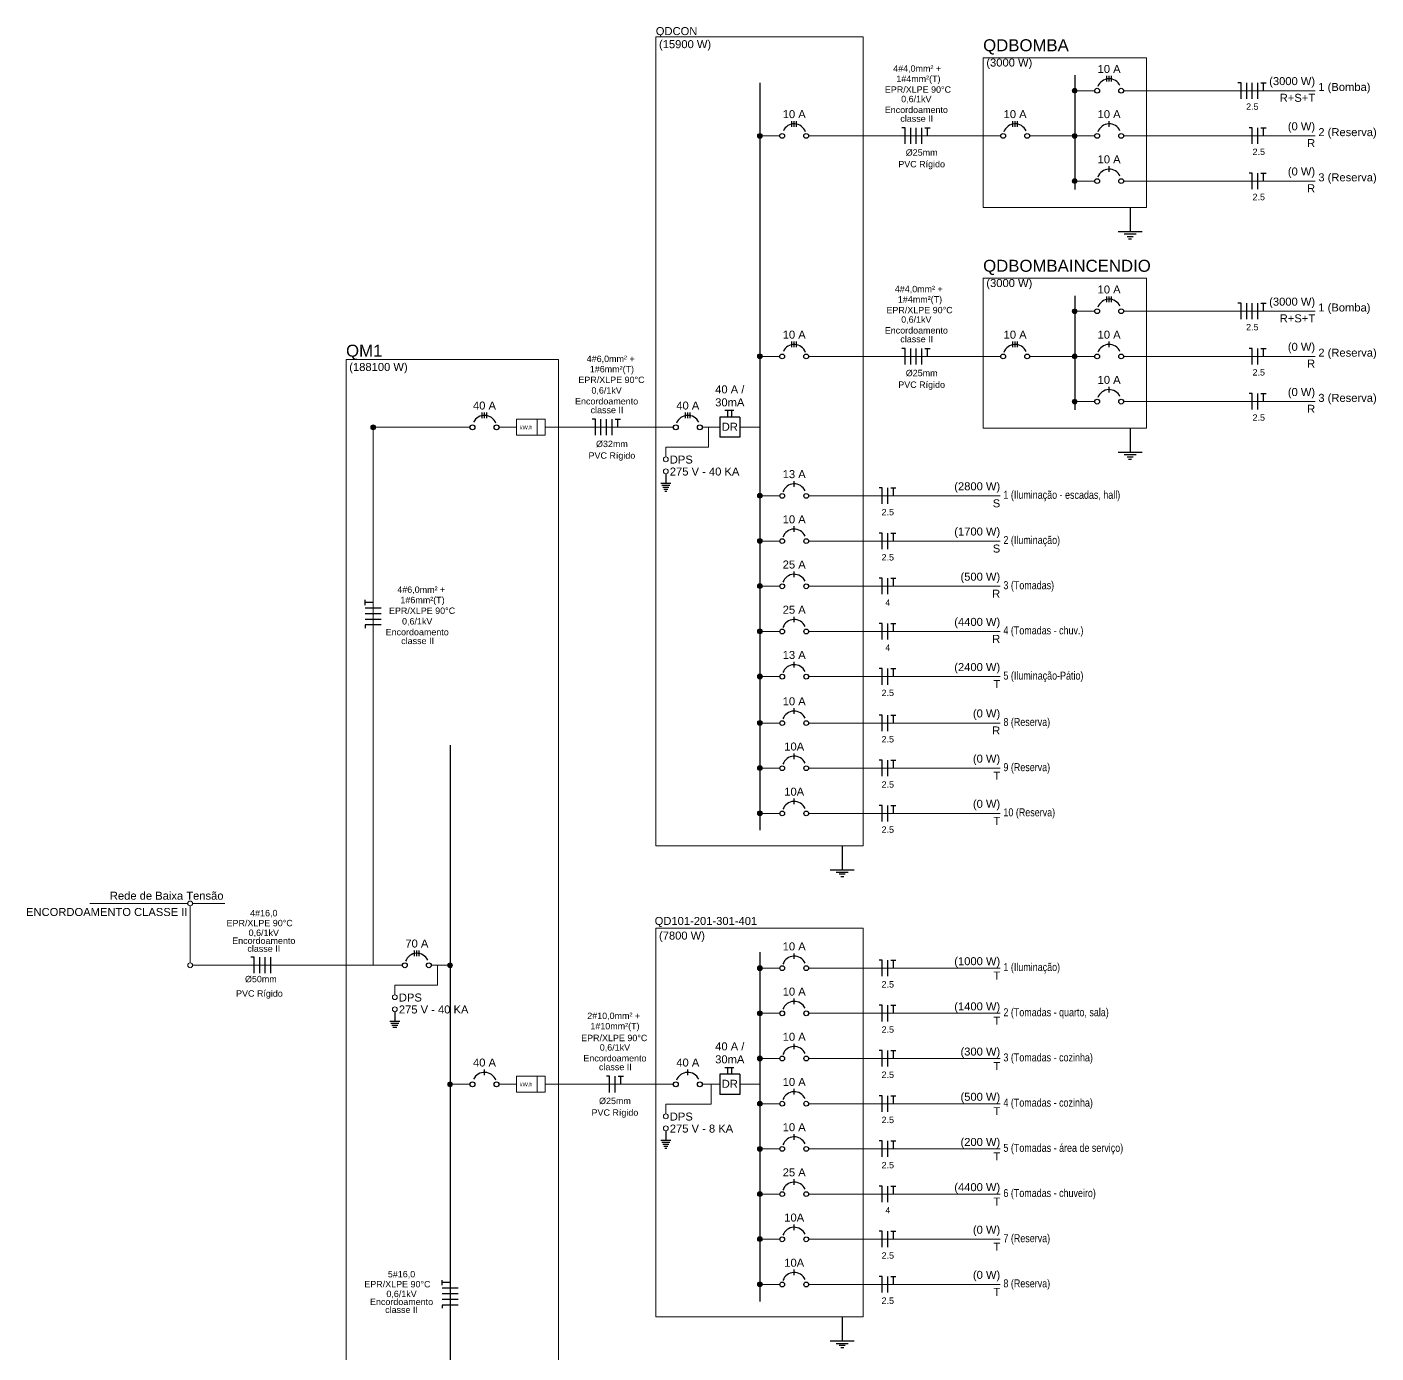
# Model space of a CAD drawing. Header units: inches. Extents: x -3 to 923, y -103 to 154.
# Drawn here: x 135.86 to 153.71, y 68.27 to 85.83 of the extents above; entities that cross this region are included whole.
import ezdxf
from ezdxf.enums import TextEntityAlignment as Align

# ---------------------------------------------------------------- set-up
doc = ezdxf.new("R2010")
doc.units = ezdxf.units.IN
doc.header["$LTSCALE"] = 10
doc.header["$MEASUREMENT"] = 0
doc.linetypes.add('HIDDEN', pattern=[0.375, 0.25, -0.125])
for name, color, linetype, lineweight in [('DI-Barramento', 8, 'Continuous', 30), ('DI-Disjuntor', 8, 'Continuous', 30), ('DI-Fios', 3, 'Continuous', 30), ('DI-Linhas do diagrama', 8, 'Continuous', 20), ('DI-Pontilhado', 8, 'Continuous', 20), ('DI-Textos do diagrama', 2, 'Continuous', 20), ('DI-Título do diagrama', 2, 'Continuous', 30), ('DI-Título do quadro', 2, 'Continuous', 30)]:
    doc.layers.add(name, color=color, linetype=linetype, lineweight=lineweight)
doc.styles.add('Arial', font='arial.ttf')

msp = doc.modelspace()

# ---------------------------------------------------------------- linework, layer by layer
at = {"layer": 'DI-Barramento', "linetype": 'Continuous'}
for p, q in [((149.7264, 85.1884), (149.7264, 83.6779)), ((145.5582, 85.0893), (145.5582, 75.1942)), ((149.7264, 82.2688), (149.7264, 80.7583)), ((141.4585, 76.3195), (141.4585, 53.1789)), ((145.5582, 73.579), (145.5582, 68.9517))]:
    msp.add_line(p, q, dxfattribs=at)
at = {"layer": 'DI-Disjuntor', "color": 1, "linetype": 'Continuous'}
for p, q in [((150.15, 85.1055), (150.15, 85.1795)), ((150.1818, 85.1055), (150.1818, 85.1795)), ((150.2136, 85.1055), (150.2136, 85.1795)), ((145.9818, 84.5073), (145.9818, 84.5813)), ((146.0136, 84.5073), (146.0136, 84.5813)), ((146.0454, 84.5073), (146.0454, 84.5813)), ((148.9061, 84.5073), (148.9061, 84.5813)), ((148.9378, 84.5073), (148.9378, 84.5813)), ((148.9696, 84.5073), (148.9696, 84.5813)), ((150.1818, 84.507), (150.1818, 84.5815)), ((150.1818, 83.909), (150.1818, 83.983)), ((150.15, 82.1859), (150.15, 82.2599)), ((150.1818, 82.1859), (150.1818, 82.2599)), ((150.2136, 82.1859), (150.2136, 82.2599)), ((145.9818, 81.5877), (145.9818, 81.6617)), ((146.0136, 81.5877), (146.0136, 81.6617)), ((146.0454, 81.5877), (146.0454, 81.6617)), ((148.9061, 81.5877), (148.9061, 81.6617)), ((148.9378, 81.5877), (148.9378, 81.6617)), ((148.9696, 81.5877), (148.9696, 81.6617)), ((150.1818, 81.5874), (150.1818, 81.6619)), ((150.1818, 80.9894), (150.1818, 81.0634)), ((141.8821, 80.6492), (141.8821, 80.7232)), ((141.9138, 80.6492), (141.9138, 80.7232)), ((141.9456, 80.6492), (141.9456, 80.7232)), ((144.5734, 80.6492), (144.5734, 80.7232)), ((144.6051, 80.6492), (144.6051, 80.7232)), ((144.6369, 80.6492), (144.6369, 80.7232)), ((146.0136, 79.7412), (146.0136, 79.8152)), ((146.0136, 79.1427), (146.0136, 79.2172)), ((146.0136, 78.5447), (146.0136, 78.6187)), ((146.0136, 77.9462), (146.0136, 78.0202)), ((146.0136, 77.3477), (146.0136, 77.4222)), ((146.0136, 76.7338), (146.0136, 76.8078)), ((146.0136, 76.1353), (146.0136, 76.2098)), ((146.0136, 75.5373), (146.0136, 75.6118)), ((146.0136, 73.489), (146.0136, 73.563)), ((146.0136, 72.8905), (146.0136, 72.965)), ((146.0136, 72.2925), (146.0136, 72.3665)), ((141.9139, 71.951), (141.9139, 72.025)), ((144.6051, 71.951), (144.6051, 72.025)), ((146.0136, 71.694), (146.0136, 71.768)), ((146.0136, 71.0955), (146.0136, 71.17)), ((146.0136, 70.4975), (146.0136, 70.5715)), ((146.0136, 69.899), (146.0136, 69.9735)), ((146.0136, 69.301), (146.0136, 69.3755))]:
    msp.add_line(p, q, dxfattribs=at)
at = {"layer": 'DI-Disjuntor', "linetype": 'Continuous'}
for p, q in [((145.0949, 80.7522), (145.2141, 80.7522)), ((145.1346, 80.6597), (145.1346, 80.7522)), ((145.1876, 80.6597), (145.1876, 80.7522)), ((145.0287, 80.6597), (145.0287, 80.3952)), ((145.2935, 80.6597), (145.0287, 80.6597)), ((145.2935, 80.6597), (145.2935, 80.3952)), ((145.2935, 80.3952), (145.0287, 80.3952)), ((145.0287, 71.9615), (145.0287, 71.6965)), ((145.2935, 71.9615), (145.0287, 71.9615)), ((145.0949, 72.054), (145.2141, 72.054)), ((145.1346, 71.9615), (145.1346, 72.054)), ((145.1876, 71.9615), (145.1876, 72.054)), ((145.2935, 71.9615), (145.2935, 71.6965)), ((145.2935, 71.6965), (145.0287, 71.6965))]:
    msp.add_line(p, q, dxfattribs=at)
for centre in [(150.023, 84.9835), (150.3407, 84.9835), (145.8547, 84.3853), (146.1724, 84.3853), (148.779, 84.3853), (149.0967, 84.3853), (150.023, 84.3855), (150.3407, 84.3855), (150.023, 83.787), (150.3407, 83.787), (150.023, 82.0639), (150.3407, 82.0639), (145.8547, 81.4657), (146.1724, 81.4657), (148.779, 81.4657), (149.0967, 81.4657), (150.023, 81.4659), (150.3407, 81.4659), (150.023, 80.8674), (150.3407, 80.8674), (141.755, 80.5272), (142.0727, 80.5272), (144.4463, 80.5272), (144.764, 80.5272), (145.8548, 79.6192), (146.1725, 79.6192), (145.8548, 79.0212), (146.1725, 79.0212), (145.8548, 78.4227), (146.1725, 78.4227), (145.8548, 77.8242), (146.1725, 77.8242), (145.8548, 77.2262), (146.1725, 77.2262), (145.8548, 76.6118), (146.1725, 76.6118), (145.8548, 76.0138), (146.1725, 76.0138), (145.8548, 75.4158), (146.1725, 75.4158), (140.8602, 73.4052), (141.1779, 73.4052), (145.8548, 73.3675), (146.1725, 73.3675), (145.8548, 72.769), (146.1725, 72.769), (145.8548, 72.1705), (146.1725, 72.1705), (141.755, 71.829), (142.0727, 71.829), (144.4463, 71.829), (144.764, 71.829), (145.8548, 71.5725), (146.1725, 71.5725), (145.8548, 70.974), (146.1725, 70.974), (145.8548, 70.3755), (146.1725, 70.3755), (145.8548, 69.7775), (146.1725, 69.7775), (145.8548, 69.1795), (146.1725, 69.1795)]:
    msp.add_circle(centre, 0.0318, dxfattribs=at)
for centre, start, end in [((150.1818, 84.9835), 25, 160), ((146.0136, 84.3853), 20, 155), ((148.9378, 84.3853), 25, 160), ((150.1818, 84.3855), 25, 160), ((150.1818, 83.787), 25, 160), ((150.1818, 82.0639), 25, 160), ((146.0136, 81.4657), 20, 155), ((148.9378, 81.4657), 25, 160), ((150.1818, 81.4659), 25, 160), ((150.1818, 80.8674), 25, 160), ((141.9138, 80.5272), 20, 155), ((144.6051, 80.5272), 25, 160), ((146.0136, 79.6192), 25, 160), ((146.0136, 79.0212), 25, 160), ((146.0136, 78.4227), 25, 160), ((146.0136, 77.8242), 25, 160), ((146.0136, 77.2262), 25, 160), ((146.0136, 76.6118), 25, 160), ((146.0136, 76.0138), 25, 160), ((146.0136, 75.4158), 25, 160), ((141.019, 73.4052), 25, 160), ((146.0136, 73.3675), 25, 160), ((146.0136, 72.769), 25, 160), ((146.0136, 72.1705), 25, 160), ((141.9139, 71.829), 20, 155), ((144.6051, 71.829), 25, 160), ((146.0136, 71.5725), 25, 160), ((146.0136, 70.974), 25, 160), ((146.0136, 70.3755), 25, 160), ((146.0136, 69.7775), 25, 160), ((146.0136, 69.1795), 25, 160)]:
    msp.add_arc(centre, 0.1588, start, end, dxfattribs=at)
at = {"layer": 'DI-Fios', "linetype": 'Continuous'}
for p, q in [((151.9292, 85.0895), (151.8868, 85.0895)), ((151.9292, 84.878), (151.9292, 85.0895)), ((152.0033, 84.878), (152.0033, 85.0895)), ((152.0774, 84.878), (152.0774, 85.0895)), ((152.1515, 84.878), (152.1515, 85.0895)), ((152.1918, 85.0895), (152.2596, 85.0895)), ((152.2257, 84.9835), (152.2257, 85.0895)), ((147.7443, 84.4913), (147.8121, 84.4913)), ((147.7782, 84.3853), (147.7782, 84.4913)), ((152.0774, 84.4915), (152.035, 84.4915)), ((152.0774, 84.28), (152.0774, 84.4915)), ((152.1515, 84.28), (152.1515, 84.4915)), ((152.1918, 84.4915), (152.2596, 84.4915)), ((152.2257, 84.3855), (152.2257, 84.4915)), ((152.0774, 83.893), (152.035, 83.893)), ((152.0774, 83.6815), (152.0774, 83.893)), ((152.1515, 83.6815), (152.1515, 83.893)), ((152.1918, 83.893), (152.2596, 83.893)), ((152.2257, 83.787), (152.2257, 83.893)), ((150.4586, 83.4367), (150.4586, 83.1192)), ((150.2997, 83.1192), (150.6174, 83.1192)), ((150.3791, 83.0872), (150.538, 83.0872)), ((150.4188, 83.0557), (150.4983, 83.0557)), ((150.4387, 83.0237), (150.4784, 83.0237)), ((151.9292, 82.1699), (151.8868, 82.1699)), ((151.9292, 81.9584), (151.9292, 82.1699)), ((152.0033, 81.9584), (152.0033, 82.1699)), ((152.0774, 81.9584), (152.0774, 82.1699)), ((152.1515, 81.9584), (152.1515, 82.1699)), ((152.1918, 82.1699), (152.2596, 82.1699)), ((152.2257, 82.0639), (152.2257, 82.1699)), ((147.7443, 81.5717), (147.8121, 81.5717)), ((147.7782, 81.4657), (147.7782, 81.5717)), ((152.0774, 81.5719), (152.035, 81.5719)), ((152.0774, 81.3604), (152.0774, 81.5719)), ((152.1515, 81.3604), (152.1515, 81.5719)), ((152.1918, 81.5719), (152.2596, 81.5719)), ((152.2257, 81.4659), (152.2257, 81.5719)), ((152.0774, 80.9734), (152.035, 80.9734)), ((152.0774, 80.7619), (152.0774, 80.9734)), ((152.1515, 80.7619), (152.1515, 80.9734)), ((152.1918, 80.9734), (152.2596, 80.9734)), ((152.2257, 80.8674), (152.2257, 80.9734)), ((143.6446, 80.6332), (143.7123, 80.6332)), ((143.6785, 80.5272), (143.6785, 80.6332)), ((150.4586, 80.5171), (150.4586, 80.1996)), ((150.2997, 80.1996), (150.6174, 80.1996)), ((150.3791, 80.1676), (150.538, 80.1676)), ((150.4188, 80.1361), (150.4983, 80.1361)), ((150.4387, 80.1041), (150.4784, 80.1041)), ((144.3139, 79.9132), (144.3139, 79.7862)), ((144.2477, 79.7862), (144.3801, 79.7862)), ((144.2609, 79.7597), (144.3669, 79.7597)), ((144.2742, 79.7332), (144.3536, 79.7332)), ((144.2874, 79.7067), (144.3404, 79.7067)), ((144.3007, 79.6802), (144.3271, 79.6802)), ((147.2929, 79.7252), (147.3607, 79.7252)), ((147.3268, 79.6192), (147.3268, 79.7252)), ((147.2929, 79.1272), (147.3607, 79.1272)), ((147.3268, 79.0212), (147.3268, 79.1272)), ((147.2929, 78.5287), (147.3607, 78.5287)), ((147.3268, 78.4227), (147.3268, 78.5287)), ((140.3345, 78.1736), (140.3345, 78.2413)), ((140.4405, 78.2075), (140.3345, 78.2075)), ((147.2929, 77.9302), (147.3607, 77.9302)), ((147.3268, 77.8242), (147.3268, 77.9302)), ((147.2929, 77.3322), (147.3607, 77.3322)), ((147.3268, 77.2262), (147.3268, 77.3322)), ((147.2929, 76.7178), (147.3607, 76.7178)), ((147.3268, 76.6118), (147.3268, 76.7178)), ((147.2929, 76.1198), (147.3607, 76.1198)), ((147.3268, 76.0138), (147.3268, 76.1198)), ((147.2929, 75.5218), (147.3607, 75.5218)), ((147.3268, 75.4158), (147.3268, 75.5218)), ((146.6501, 74.9856), (146.6501, 74.6676)), ((146.4912, 74.6676), (146.8089, 74.6676)), ((146.5706, 74.6361), (146.7295, 74.6361)), ((146.6104, 74.6141), (146.6898, 74.6141)), ((146.6302, 74.5826), (146.6699, 74.5826)), ((138.8645, 73.5111), (138.8221, 73.5111)), ((138.8645, 73.2993), (138.8645, 73.5111)), ((138.9386, 73.2993), (138.9386, 73.5111)), ((139.0128, 73.2993), (139.0128, 73.5111)), ((139.0869, 73.2993), (139.0869, 73.5111)), ((147.2929, 73.473), (147.3607, 73.473)), ((147.3268, 73.3675), (147.3268, 73.473)), ((147.2929, 72.875), (147.3607, 72.875)), ((147.3268, 72.769), (147.3268, 72.875)), ((140.7278, 72.7912), (140.7278, 72.6642)), ((140.6616, 72.6642), (140.794, 72.6642)), ((140.6748, 72.6377), (140.7808, 72.6377)), ((140.6881, 72.6112), (140.7675, 72.6112)), ((140.7013, 72.5847), (140.7543, 72.5847)), ((147.2929, 72.2765), (147.3607, 72.2765)), ((147.3268, 72.1705), (147.3268, 72.2765)), ((143.6847, 71.935), (143.7525, 71.935)), ((143.7186, 71.829), (143.7186, 71.935)), ((147.2929, 71.678), (147.3607, 71.678)), ((147.3268, 71.5725), (147.3268, 71.678)), ((144.2477, 71.088), (144.3801, 71.088)), ((144.3139, 71.215), (144.3139, 71.088)), ((147.2929, 71.08), (147.3607, 71.08)), ((147.3268, 70.974), (147.3268, 71.08)), ((144.2609, 71.0615), (144.3669, 71.0615)), ((144.2742, 71.035), (144.3536, 71.035)), ((144.2874, 71.0085), (144.3404, 71.0085)), ((144.3007, 70.982), (144.3271, 70.982)), ((147.2929, 70.4815), (147.3607, 70.4815)), ((147.3268, 70.3755), (147.3268, 70.4815)), ((147.2929, 69.8835), (147.3607, 69.8835)), ((147.3268, 69.7775), (147.3268, 69.8835)), ((147.2929, 69.2855), (147.3607, 69.2855)), ((147.3268, 69.1795), (147.3268, 69.2855)), ((141.3525, 69.1693), (141.3525, 69.2371)), ((141.4585, 69.2032), (141.3525, 69.2032)), ((141.5644, 69.129), (141.3526, 69.129)), ((141.5644, 69.0549), (141.3526, 69.0549)), ((141.5644, 68.9808), (141.3526, 68.9808)), ((141.3526, 68.9066), (141.3526, 68.8643)), ((141.5644, 68.9066), (141.3526, 68.9066)), ((146.6501, 68.7492), (146.6501, 68.4312)), ((146.4912, 68.4312), (146.8089, 68.4312)), ((146.5706, 68.3997), (146.7295, 68.3997)), ((146.6104, 68.3777), (146.6898, 68.3777)), ((146.6302, 68.3462), (146.6699, 68.3462))]:
    msp.add_line(p, q, dxfattribs=at)
at = {"layer": 'DI-Fios', "color": 4, "linetype": 'Continuous'}
for p, q in [((147.4817, 84.4913), (147.4393, 84.4913)), ((147.4817, 84.2798), (147.4817, 84.4913)), ((147.4817, 81.5717), (147.4393, 81.5717)), ((147.4817, 81.3602), (147.4817, 81.5717)), ((143.3819, 80.6332), (143.3396, 80.6332)), ((143.3819, 80.4217), (143.3819, 80.6332)), ((147.1785, 79.7252), (147.1361, 79.7252)), ((147.1785, 79.5137), (147.1785, 79.7252)), ((147.1785, 79.1272), (147.1361, 79.1272)), ((147.1785, 78.9152), (147.1785, 79.1272)), ((147.1785, 78.5287), (147.1361, 78.5287)), ((147.1785, 78.3167), (147.1785, 78.5287)), ((140.3345, 77.9109), (140.3345, 77.8686)), ((140.546, 77.9109), (140.3345, 77.9109)), ((147.1785, 77.9302), (147.1361, 77.9302)), ((147.1785, 77.7187), (147.1785, 77.9302)), ((147.1785, 77.3322), (147.1361, 77.3322)), ((147.1785, 77.1202), (147.1785, 77.3322)), ((147.1785, 76.7178), (147.1361, 76.7178)), ((147.1785, 76.5063), (147.1785, 76.7178)), ((147.1785, 76.1198), (147.1361, 76.1198)), ((147.1785, 75.9078), (147.1785, 76.1198)), ((147.1785, 75.5218), (147.1361, 75.5218)), ((147.1785, 75.3098), (147.1785, 75.5218)), ((147.1785, 73.473), (147.1361, 73.473)), ((147.1785, 73.2615), (147.1785, 73.473)), ((147.1785, 72.875), (147.1361, 72.875)), ((147.1785, 72.663), (147.1785, 72.875)), ((147.1785, 72.2765), (147.1361, 72.2765)), ((147.1785, 72.0645), (147.1785, 72.2765)), ((143.5703, 71.935), (143.5279, 71.935)), ((143.5703, 71.723), (143.5703, 71.935)), ((147.1785, 71.678), (147.1361, 71.678)), ((147.1785, 71.4665), (147.1785, 71.678)), ((147.1785, 71.08), (147.1361, 71.08)), ((147.1785, 70.868), (147.1785, 71.08)), ((147.1785, 70.4815), (147.1361, 70.4815)), ((147.1785, 70.2695), (147.1785, 70.4815)), ((147.1785, 69.8835), (147.1361, 69.8835)), ((147.1785, 69.6715), (147.1785, 69.8835)), ((147.1785, 69.2855), (147.1361, 69.2855)), ((147.1785, 69.0735), (147.1785, 69.2855))]:
    msp.add_line(p, q, dxfattribs=at)
at = {"layer": 'DI-Fios', "color": 1, "linetype": 'Continuous'}
for p, q in [((147.5558, 84.2798), (147.5558, 84.4913)), ((147.6299, 84.2798), (147.6299, 84.4913)), ((147.7041, 84.2798), (147.7041, 84.4913)), ((147.5558, 81.3602), (147.5558, 81.5717)), ((147.6299, 81.3602), (147.6299, 81.5717)), ((147.7041, 81.3602), (147.7041, 81.5717)), ((143.4561, 80.4217), (143.4561, 80.6332)), ((143.5302, 80.4217), (143.5302, 80.6332)), ((143.6043, 80.4217), (143.6043, 80.6332)), ((147.2526, 79.5137), (147.2526, 79.7252)), ((147.2526, 78.9152), (147.2526, 79.1272)), ((147.2526, 78.3167), (147.2526, 78.5287)), ((140.546, 78.1333), (140.3345, 78.1333)), ((140.546, 78.0592), (140.3345, 78.0592)), ((140.546, 77.9851), (140.3345, 77.9851)), ((147.2526, 77.7187), (147.2526, 77.9302)), ((147.2526, 77.1202), (147.2526, 77.3322)), ((147.2526, 76.5063), (147.2526, 76.7178)), ((147.2526, 75.9078), (147.2526, 76.1198)), ((147.2526, 75.3098), (147.2526, 75.5218)), ((140.9872, 73.527), (140.9872, 73.6012)), ((141.019, 73.527), (141.019, 73.6012)), ((141.0508, 73.527), (141.0508, 73.6012)), ((147.2526, 73.2615), (147.2526, 73.473)), ((147.2526, 72.663), (147.2526, 72.875)), ((147.2526, 72.0645), (147.2526, 72.2765)), ((143.6444, 71.723), (143.6444, 71.935)), ((147.2526, 71.4665), (147.2526, 71.678)), ((147.2526, 70.868), (147.2526, 71.08)), ((147.2526, 70.2695), (147.2526, 70.4815)), ((147.2526, 69.6715), (147.2526, 69.8835)), ((147.2526, 69.0735), (147.2526, 69.2855))]:
    msp.add_line(p, q, dxfattribs=at)
at = {"layer": 'DI-Linhas do diagrama', "linetype": 'Continuous'}
for p, q in [((149.7582, 84.9835), (149.9912, 84.9835)), ((150.3724, 84.9835), (152.9087, 84.9835)), ((145.59, 84.3853), (145.823, 84.3853)), ((146.4372, 84.3853), (146.2042, 84.3853)), ((146.4372, 84.3853), (148.7472, 84.3853)), ((146.8184, 84.3853), (148.5142, 84.3853)), ((149.1284, 84.3853), (149.3614, 84.3853)), ((149.3614, 84.3853), (149.7264, 84.3855)), ((149.7582, 84.3855), (149.9912, 84.3855)), ((150.3724, 84.3855), (152.9087, 84.3855)), ((149.7582, 83.787), (149.9912, 83.787)), ((150.3724, 83.787), (152.9087, 83.787)), ((149.7582, 82.0639), (149.9912, 82.0639)), ((150.3724, 82.0639), (152.9087, 82.0639)), ((145.59, 81.4657), (145.823, 81.4657)), ((146.4372, 81.4657), (146.2042, 81.4657)), ((146.4372, 81.4657), (148.7472, 81.4657)), ((146.8184, 81.4657), (148.5142, 81.4657)), ((149.1284, 81.4657), (149.3614, 81.4657)), ((149.3614, 81.4657), (149.7264, 81.4659)), ((149.7582, 81.4659), (149.9912, 81.4659)), ((150.3724, 81.4659), (152.9087, 81.4659)), ((149.7582, 80.8674), (149.9912, 80.8674)), ((150.3724, 80.8674), (152.9087, 80.8674)), ((140.4402, 73.4052), (140.4402, 80.559)), ((142.6128, 80.4217), (142.6128, 80.6332)), ((140.472, 80.5272), (141.7232, 80.5272)), ((142.3374, 80.5272), (142.1045, 80.5272)), ((142.7187, 80.5272), (144.4145, 80.5272)), ((144.7958, 80.5272), (145.0287, 80.5272)), ((144.8803, 80.5272), (144.8803, 80.2627)), ((145.2935, 80.5272), (145.5582, 80.5272)), ((144.8803, 80.2627), (144.3139, 80.2627)), ((144.3139, 80.2627), (144.3139, 80.1357)), ((145.59, 79.6192), (145.823, 79.6192)), ((146.2042, 79.6192), (148.7405, 79.6192)), ((145.59, 79.0212), (145.823, 79.0212)), ((146.2042, 79.0212), (148.7405, 79.0212)), ((145.59, 78.4227), (145.823, 78.4227)), ((146.2042, 78.4227), (148.7405, 78.4227)), ((145.59, 77.8242), (145.823, 77.8242)), ((146.2042, 77.8242), (148.7405, 77.8242)), ((145.59, 77.2262), (145.823, 77.2262)), ((146.2042, 77.2262), (148.7405, 77.2262)), ((145.59, 76.6118), (145.823, 76.6118)), ((146.2042, 76.6118), (148.7405, 76.6118)), ((145.59, 76.0138), (145.823, 76.0138)), ((146.2042, 76.0138), (148.7405, 76.0138)), ((145.59, 75.4158), (145.823, 75.4158)), ((146.2042, 75.4158), (148.7405, 75.4158)), ((136.6907, 74.224), (137.986, 74.224)), ((138.0178, 74.1922), (138.0178, 73.437)), ((138.0496, 74.224), (138.4779, 74.224)), ((138.0495, 73.4052), (140.8284, 73.4052)), ((141.2096, 73.4052), (141.4426, 73.4052)), ((141.2942, 73.4052), (141.2942, 73.1407)), ((145.59, 73.3675), (145.823, 73.3675)), ((146.2042, 73.3675), (148.7405, 73.3675)), ((141.2942, 73.1407), (140.7278, 73.1407)), ((140.7278, 73.1407), (140.7278, 73.0137)), ((145.59, 72.769), (145.823, 72.769)), ((146.2042, 72.769), (148.7405, 72.769)), ((145.59, 72.1705), (145.823, 72.1705)), ((146.2042, 72.1705), (148.7405, 72.1705)), ((141.4903, 71.829), (141.7233, 71.829)), ((142.3375, 71.829), (142.1045, 71.829)), ((142.6128, 71.7235), (142.6128, 71.935)), ((142.7187, 71.829), (144.4145, 71.829)), ((144.7958, 71.829), (145.0287, 71.829)), ((144.9123, 71.829), (144.9123, 71.5645)), ((145.2935, 71.829), (145.5582, 71.829)), ((144.9123, 71.5645), (144.3139, 71.5645)), ((144.3139, 71.5645), (144.3139, 71.437)), ((145.59, 71.5725), (145.823, 71.5725)), ((146.2042, 71.5725), (148.7405, 71.5725)), ((145.59, 70.974), (145.823, 70.974)), ((146.2042, 70.974), (148.7405, 70.974)), ((145.59, 70.3755), (145.823, 70.3755)), ((146.2042, 70.3755), (148.7405, 70.3755)), ((145.59, 69.7775), (145.823, 69.7775)), ((146.2042, 69.7775), (148.7405, 69.7775)), ((145.59, 69.1795), (145.823, 69.1795)), ((146.2042, 69.1795), (148.7405, 69.1795))]:
    msp.add_line(p, q, dxfattribs=at)
at = {"layer": 'DI-Linhas do diagrama', "linetype": 'Continuous', "const_width": 0.0318}
for points in [[(149.7423, 84.9835, 1), (149.7105, 84.9835, 1)], [(145.5741, 84.3853, 1), (145.5423, 84.3853, 1)], [(149.7423, 84.3855, 1), (149.7105, 84.3855, 1)], [(149.7423, 83.787, 1), (149.7105, 83.787, 1)], [(149.7423, 82.0639, 1), (149.7105, 82.0639, 1)], [(145.5741, 81.468, 1), (145.5423, 81.468, 1)], [(149.7423, 81.4659, 1), (149.7105, 81.4659, 1)], [(149.7423, 80.8674, 1), (149.7105, 80.8674, 1)], [(140.4561, 80.5272, 1), (140.4244, 80.5272, 1)], [(145.5741, 79.6216, 1), (145.5423, 79.6216, 1)], [(145.5741, 79.0236, 1), (145.5423, 79.0236, 1)], [(145.5741, 78.4251, 1), (145.5423, 78.4251, 1)], [(145.5741, 77.8266, 1), (145.5423, 77.8266, 1)], [(145.5741, 77.2286, 1), (145.5423, 77.2286, 1)], [(145.5741, 76.6142, 1), (145.5423, 76.6142, 1)], [(145.5741, 76.0162, 1), (145.5423, 76.0162, 1)], [(145.5741, 75.4182, 1), (145.5423, 75.4182, 1)], [(141.4744, 73.4052, 1), (141.4426, 73.4052, 1)], [(145.5741, 73.3675, 1), (145.5423, 73.3675, 1)], [(145.5741, 72.769, 1), (145.5423, 72.769, 1)], [(145.5741, 72.1705, 1), (145.5423, 72.1705, 1)], [(141.4744, 71.829, 1), (141.4426, 71.829, 1)], [(145.5741, 71.5725, 1), (145.5423, 71.5725, 1)], [(145.5741, 70.974, 1), (145.5423, 70.974, 1)], [(145.5741, 70.3755, 1), (145.5423, 70.3755, 1)], [(145.5741, 69.7798, 1), (145.5423, 69.7798, 1)], [(145.5741, 69.1818, 1), (145.5423, 69.1818, 1)]]:
    msp.add_lwpolyline(points, format="xyb", close=True, dxfattribs=at)
at = {"layer": 'DI-Linhas do diagrama', "linetype": 'Continuous'}
for points in [[(142.7187, 80.4217), (142.7187, 80.6332), (142.3374, 80.6332), (142.3374, 80.4217), (142.7187, 80.4217)], [(142.7187, 71.7235), (142.7187, 71.935), (142.3375, 71.935), (142.3375, 71.7235), (142.7187, 71.7235)]]:
    msp.add_lwpolyline(points, close=True, dxfattribs=at)
for centre in [(149.7264, 84.9835), (145.5582, 84.3853), (149.7264, 84.3855), (149.7264, 83.787), (149.7264, 82.0639), (145.5582, 81.468), (149.7264, 81.4659), (149.7264, 80.8674), (140.4402, 80.5272), (144.3139, 80.1037), (144.3139, 79.9447), (145.5582, 79.6216), (145.5582, 79.0236), (145.5582, 78.4251), (145.5582, 77.8266), (145.5582, 77.2286), (145.5582, 76.6142), (145.5582, 76.0162), (145.5582, 75.4182), (138.0178, 74.224), (138.0178, 73.4052), (141.4585, 73.4052), (145.5582, 73.3675), (140.7278, 72.9817), (140.7278, 72.8227), (145.5582, 72.769), (145.5582, 72.1705), (141.4585, 71.829), (145.5582, 71.5725), (144.3139, 71.4055), (144.3139, 71.2465), (145.5582, 70.974), (145.5582, 70.3755), (145.5582, 69.7798), (145.5582, 69.1818)]:
    msp.add_circle(centre, 0.0318, dxfattribs=at)
at = {"layer": 'DI-Pontilhado', "ltscale": 10}
for p, q in [((144.1815, 74.9856), (144.1815, 85.6983)), ((144.1815, 85.6983), (146.9243, 85.6983)), ((146.9243, 85.6983), (146.9243, 74.9856)), ((148.5142, 83.4367), (148.5142, 85.4201)), ((148.5142, 85.4201), (150.6746, 85.4201)), ((150.6746, 85.4201), (150.6746, 83.4367)), ((150.6746, 83.4367), (148.5142, 83.4367)), ((148.5142, 80.5171), (148.5142, 82.5005)), ((148.5142, 82.5005), (150.6746, 82.5005)), ((150.6746, 82.5005), (150.6746, 80.5171)), ((140.0818, 52.5429), (140.0818, 81.4244)), ((140.0818, 81.4244), (142.8948, 81.4244)), ((142.8948, 81.4244), (142.8948, 52.5429)), ((150.6746, 80.5171), (148.5142, 80.5171)), ((146.9243, 74.9856), (144.1815, 74.9856)), ((144.1815, 68.7492), (144.1815, 73.897)), ((144.1815, 73.897), (146.9243, 73.897)), ((146.9243, 73.897), (146.9243, 68.7492)), ((146.9243, 68.7492), (144.1815, 68.7492))]:
    msp.add_line(p, q, dxfattribs=at)
at = {"layer": 'DI-Pontilhado', "linetype": 'HIDDEN', "ltscale": 10}
for p, q in [((148.5142, 84.0038), (148.5142, 84.0038)), ((148.5142, 81.0842), (148.5142, 81.0842)), ((144.1815, 69.952), (144.1815, 69.952))]:
    msp.add_line(p, q, dxfattribs=at)

# ---------------------------------------------------------------- texts
at = {"layer": 'DI-Disjuntor', "style": 'Arial'}
for p in [(145.1609, 80.4502), (145.1609, 71.7515)]:
    msp.add_text('DR', height=0.1059, dxfattribs=at).set_placement(p, align=Align.BOTTOM_CENTER)
at = {"layer": 'DI-Linhas do diagrama', "style": 'Arial'}
for s, p in [('275 V - 40 KA', (144.3669, 79.8572)), ('DPS', (144.3669, 80.0157)), ('DPS', (140.7808, 72.8937)), ('275 V - 40 KA', (140.7808, 72.7352)), ('DPS', (144.3669, 71.3175)), ('275 V - 8 KA', (144.3669, 71.1585))]:
    msp.add_text(s, height=0.1059, dxfattribs=at).set_placement(p, align=Align.BOTTOM_LEFT)
at = {"layer": 'DI-Textos do diagrama', "style": 'Arial'}
for s, height, p in [('(15900 W)', 0.1059, (144.2239, 85.5153)), ('(188100 W)', 0.1059, (140.1242, 81.2414)), ('kW.h', 0.05295, (142.3813, 80.4832)), ('(7800 W)', 0.1059, (144.2239, 73.7135)), ('kW.h', 0.05295, (142.3813, 71.785))]:
    msp.add_text(s, height=height, dxfattribs=at).set_placement(p, align=Align.BOTTOM_LEFT)
for s, height, p in [('4#4,0mm² + ', 0.08472, (147.6575, 85.21)), ('1#4mm²(T)', 0.08472, (147.6575, 85.0732)), ('10 A', 0.1059, (150.1816, 85.187)), ('EPR/XLPE 90°C', 0.08472, (147.6516, 84.9313)), ('0,6/1kV', 0.08472, (147.6301, 84.8061)), ('10 A', 0.1059, (146.0137, 84.5888)), ('Encordoamento', 0.08472, (147.6301, 84.6628)), ('classe II', 0.08472, (147.6354, 84.5466)), ('10 A', 0.1059, (148.9376, 84.5888)), ('10 A', 0.1059, (150.1816, 84.5885)), ('%%C25mm', 0.08472, (147.7005, 84.0979)), ('10 A', 0.1059, (150.1816, 83.9905)), ('PVC Rígido', 0.08472, (147.7005, 83.9439)), ('4#4,0mm² + ', 0.08472, (147.6787, 82.2904)), ('10 A', 0.1059, (150.1816, 82.2674)), ('1#4mm²(T)', 0.08472, (147.6787, 82.1536)), ('EPR/XLPE 90°C', 0.08472, (147.6727, 82.0117)), ('0,6/1kV', 0.08472, (147.6301, 81.8865)), ('10 A', 0.1059, (146.0137, 81.6692)), ('Encordoamento', 0.08472, (147.6301, 81.7433)), ('10 A', 0.1059, (148.9376, 81.6692)), ('10 A', 0.1059, (150.1816, 81.6689)), ('classe II', 0.08472, (147.6354, 81.627)), ('4#6,0mm² + ', 0.08472, (143.6008, 81.3668)), ('1#6mm²(T)', 0.08472, (143.6008, 81.23)), ('%%C25mm', 0.08472, (147.7005, 81.1784)), ('EPR/XLPE 90°C', 0.08472, (143.5948, 81.0882)), ('40 A /', 0.1059, (145.1609, 80.9449)), ('PVC Rígido', 0.08472, (147.7005, 81.0243)), ('10 A', 0.1059, (150.1816, 81.0709)), ('Encordoamento', 0.08472, (143.5304, 80.8048)), ('0,6/1kV', 0.08472, (143.5304, 80.948)), ('30mA', 0.1059, (145.1609, 80.7732)), ('40 A', 0.1059, (141.9139, 80.7307)), ('classe II', 0.08472, (143.5357, 80.6885)), ('40 A', 0.1059, (144.6049, 80.7307)), ('%%C32mm', 0.08472, (143.6008, 80.2399)), ('PVC Rígido', 0.08472, (143.6008, 80.0858)), ('13 A', 0.1059, (146.0134, 79.8227)), ('10 A', 0.1059, (146.0134, 79.2242)), ('2.5', 0.08472, (147.2524, 79.3372)), ('25 A', 0.1059, (146.0134, 78.6262)), ('2.5', 0.08472, (147.2524, 78.7387)), ('4#6,0mm² + ', 0.08472, (141.0938, 78.3103)), ('1#6mm²(T)', 0.08472, (141.0938, 78.1734)), ('4', 0.0847, (147.2524, 78.1407)), ('EPR/XLPE 90°C', 0.08472, (141.0878, 78.0316)), ('25 A', 0.1059, (146.0134, 78.0277)), ('Encordoamento', 0.08472, (141.0234, 77.7482)), ('0,6/1kV', 0.08472, (141.0234, 77.8914)), ('classe II', 0.08472, (141.0287, 77.6319)), ('13 A', 0.1059, (146.0134, 77.4292)), ('4', 0.0847, (147.2524, 77.5422)), ('2.5', 0.08472, (147.2524, 76.9437)), ('10 A', 0.1059, (146.0134, 76.8153)), ('2.5', 0.08472, (147.2524, 76.3298)), ('10A', 0.1059, (146.0134, 76.2168)), ('10A', 0.1059, (146.0134, 75.6188)), ('2.5', 0.08472, (147.2524, 75.7313)), ('2.5', 0.08472, (147.2524, 75.1333)), ('4#16,0', 0.08472, (138.9929, 74.0284)), ('EPR/XLPE 90°C', 0.08472, (138.9383, 73.8963)), ('Encordoamento', 0.08472, (138.9929, 73.6628)), ('0,6/1kV', 0.08472, (138.9929, 73.7678)), ('70 A', 0.1059, (141.0188, 73.6085)), ('classe II', 0.08472, (138.9929, 73.5579)), ('10 A', 0.1059, (146.0134, 73.5705)), ('%%C50mm', 0.08472, (138.954, 73.1551)), ('PVC Rígido', 0.08472, (138.9351, 72.964)), ('10 A', 0.1059, (146.0134, 72.972)), ('2.5', 0.08472, (147.2524, 73.085)), ('2#10,0mm² + ', 0.08472, (143.6409, 72.6686)), ('1#10mm²(T)', 0.08472, (143.6409, 72.5318)), ('10 A', 0.1059, (146.0134, 72.374)), ('2.5', 0.08472, (147.2524, 72.487)), ('EPR/XLPE 90°C', 0.08472, (143.6317, 72.375)), ('0,6/1kV', 0.08472, (143.6409, 72.2498)), ('40 A /', 0.1059, (145.1609, 72.2467)), ('40 A', 0.1059, (141.914, 72.0325)), ('Encordoamento', 0.08472, (143.6409, 72.1066)), ('40 A', 0.1059, (144.6049, 72.0325)), ('30mA', 0.1059, (145.1609, 72.075)), ('classe II', 0.08472, (143.6462, 71.9903)), ('2.5', 0.08472, (147.2524, 71.8885)), ('10 A', 0.1059, (146.0134, 71.7755)), ('%%C25mm', 0.08472, (143.6409, 71.5417)), ('PVC Rígido', 0.08472, (143.6409, 71.3876)), ('10 A', 0.1059, (146.0134, 71.177)), ('2.5', 0.08472, (147.2524, 71.29)), ('25 A', 0.1059, (146.0134, 70.579)), ('2.5', 0.08472, (147.2524, 70.692)), ('4', 0.0847, (147.2524, 70.0935)), ('10A', 0.1059, (146.0134, 69.9805)), ('10A', 0.1059, (146.0134, 69.3825)), ('2.5', 0.08472, (147.2524, 69.495)), ('5#16,0', 0.08472, (140.8161, 69.2472)), ('EPR/XLPE 90°C', 0.08472, (140.7615, 69.1151)), ('Encordoamento', 0.08472, (140.8161, 68.8816)), ('0,6/1kV', 0.08472, (140.8161, 68.9865)), ('2.5', 0.08472, (147.2524, 68.897)), ('classe II', 0.08472, (140.8161, 68.7766))]:
    msp.add_text(s, height=height, dxfattribs=at).set_placement(p, align=Align.BOTTOM_CENTER)
at = {"layer": 'DI-Textos do diagrama', "style": 'Arial', "width": 0.8}
for s, p in [('1 (Iluminação - escadas, hall)', (148.7829, 79.5492)), ('2 (Iluminação)', (148.7829, 78.9507)), ('3 (Tomadas)', (148.7829, 78.3522)), ('4 (Tomadas - chuv.)', (148.7829, 77.7542)), ('5 (Iluminação-Pátio)', (148.7829, 77.1557)), ('8 (Reserva)', (148.7829, 76.5418)), ('9 (Reserva)', (148.7829, 75.9433)), ('10 (Reserva)', (148.7829, 75.3453)), ('1 (Iluminação)', (148.7829, 73.297)), ('2 (Tomadas - quarto, sala)', (148.7829, 72.6985)), ('3 (Tomadas - cozinha)', (148.7829, 72.1005)), ('4 (Tomadas - cozinha)', (148.7829, 71.502)), ('5 (Tomadas - área de serviço)', (148.7829, 70.9035)), ('6 (Tomadas - chuveiro)', (148.7829, 70.3055)), ('7 (Reserva)', (148.7829, 69.707)), ('8 (Reserva)', (148.7829, 69.109))]:
    msp.add_text(s, height=0.1059, dxfattribs=at).set_placement(p, align=Align.BOTTOM_LEFT)
at = {"layer": 'DI-Textos do diagrama', "style": 'Arial'}
for s, p in [('S', (148.7404, 79.4362)), ('S', (148.7404, 78.8377)), ('R', (148.7404, 78.2397)), ('R', (148.7404, 77.6412)), ('T', (148.7404, 77.0427)), ('R', (148.7404, 76.4288)), ('T', (148.7404, 75.8303)), ('T', (148.7404, 75.2323)), ('(1000 W)', (148.7404, 73.3745)), ('T', (148.7404, 73.184)), ('(1400 W)', (148.7404, 72.7765)), ('T', (148.7404, 72.5855)), ('(300 W)', (148.7404, 72.178)), ('T', (148.7404, 71.9875)), ('(500 W)', (148.7404, 71.5795)), ('T', (148.7404, 71.389)), ('(200 W)', (148.7404, 70.9815)), ('T', (148.7404, 70.7905)), ('(4400 W)', (148.7404, 70.383)), ('T', (148.7404, 70.1925)), ('T', (148.7404, 69.594)), ('T', (148.7404, 68.996))]:
    msp.add_text(s, height=0.1059, dxfattribs=at).set_placement(p, align=Align.BOTTOM_RIGHT)
at = {"layer": 'DI-Textos do diagrama', "line_spacing_factor": 0.798, "style": 'Arial'}
for s, insert, char_height, width, attachment_point in [('(3000 W)', (148.5566, 85.272), 0.1059, 1.12362, 7), ('(3000 W)', (152.9085, 85.026), 0.1059, 1.12362, 9), ('1 (Bomba)', (152.951, 84.9485), 0.1059, 1.277083, 7), ('R+S+T', (152.9085, 84.8355), 0.1059, 0.867402, 9), ('2.5', (152.0775, 84.7295), 0.08472, 0.133113, 8), ('(0 W)', (152.9085, 84.428), 0.1059, 1.12362, 9), ('2 (Reserva)', (152.951, 84.3505), 0.1059, 1.277083, 7), ('R', (152.9085, 84.2375), 0.1059, 0.867402, 9), ('2.5', (152.1625, 84.1315), 0.08472, 0.133113, 8), ('(0 W)', (152.9085, 83.8295), 0.1059, 1.12362, 9), ('3 (Reserva)', (152.951, 83.752), 0.1059, 1.277083, 7), ('2.5', (152.1625, 83.533), 0.08472, 0.133113, 8), ('R', (152.9085, 83.639), 0.1059, 0.867402, 9), ('(3000 W)', (148.5566, 82.3525), 0.1059, 1.12362, 7), ('(3000 W)', (152.9085, 82.1064), 0.1059, 1.12362, 9), ('1 (Bomba)', (152.951, 82.0289), 0.1059, 1.277083, 7), ('R+S+T', (152.9085, 81.9159), 0.1059, 0.867402, 9), ('2.5', (152.0775, 81.8099), 0.08472, 0.133113, 8), ('(0 W)', (152.9085, 81.5084), 0.1059, 1.12362, 9), ('2 (Reserva)', (152.951, 81.4309), 0.1059, 1.277083, 7), ('2.5', (152.1625, 81.2119), 0.08472, 0.133113, 8), ('R', (152.9085, 81.3179), 0.1059, 0.867402, 9), ('(0 W)', (152.9085, 80.9099), 0.1059, 1.12362, 9), ('3 (Reserva)', (152.951, 80.8324), 0.1059, 1.277083, 7), ('R', (152.9085, 80.7194), 0.1059, 0.867402, 9), ('2.5', (152.1625, 80.6134), 0.08472, 0.133113, 8), ('(2800 W)', (148.7404, 79.6617), 0.1059, 1.24059, 9), ('(1700 W)', (148.7404, 79.0632), 0.1059, 1.24059, 9), ('(500 W)', (148.7404, 78.4652), 0.1059, 1.072811, 9), ('(4400 W)', (148.7404, 77.8667), 0.1059, 1.24059, 9), ('(2400 W)', (148.7404, 77.2682), 0.1059, 1.24059, 9), ('(0 W)', (148.7404, 76.6543), 0.1059, 1.24059, 9), ('(0 W)', (148.7404, 76.0558), 0.1059, 1.24059, 9), ('(0 W)', (148.7404, 75.4578), 0.1059, 1.24059, 9), ('Rede de Baixa Tensão', (136.9552, 74.272), 0.1059, 1.775127, 7), ('(0 W)', (148.7404, 69.8194), 0.1059, 1.24059, 9), ('(0 W)', (148.7404, 69.2214), 0.1059, 1.24059, 9)]:
    msp.add_mtext(s, dxfattribs=dict(at, insert=insert, char_height=char_height, width=width, attachment_point=attachment_point))
at = {"layer": 'DI-Textos do diagrama', "insert": (135.8462, 74.0563), "char_height": 0.1059, "width": 2.205858, "attachment_point": 7, "style": 'Arial'}
msp.add_mtext('ENCORDOAMENTO CLASSE II', dxfattribs=at)
at = {"layer": 'DI-Título do diagrama', "style": 'Arial'}
for s, height, p in [('QDCON', 0.1059, (144.1814, 85.6883)), ('QM1', 0.15885, (140.0817, 81.4144))]:
    msp.add_text(s, height=height, dxfattribs=at).set_placement(p, align=Align.BOTTOM_LEFT)
at = {"layer": 'DI-Título do diagrama', "char_height": 0.15885, "width": 2.097779, "attachment_point": 7, "line_spacing_factor": 0.798, "style": 'Arial'}
for s, insert in [('QDBOMBA', (148.5141, 85.4625)), ('QDBOMBAINCENDIO', (148.5141, 82.5429))]:
    msp.add_mtext(s, dxfattribs=dict(at, insert=insert))
at = {"layer": 'DI-Título do quadro', "style": 'Arial'}
msp.add_text('QD101-201-301-401', height=0.1059, dxfattribs=at).set_placement((144.8449, 73.9073), align=Align.BOTTOM_CENTER)

doc.saveas('drawing.dxf')
